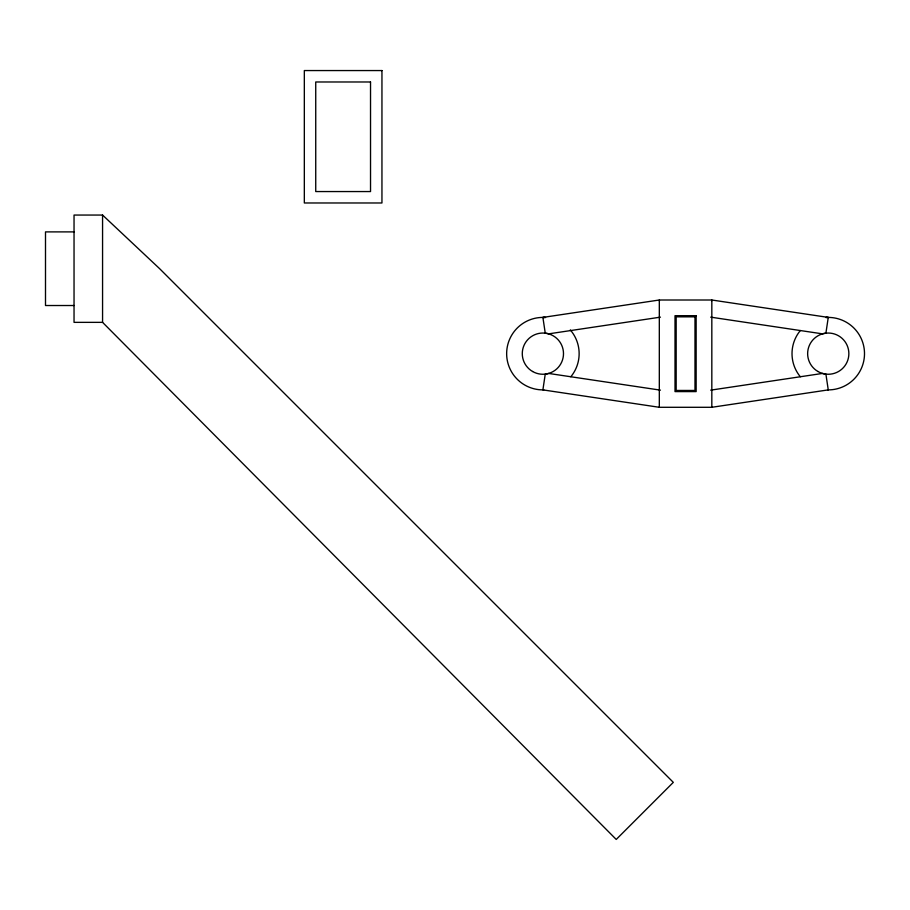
<?xml version="1.0" encoding="UTF-8"?>
<svg xmlns="http://www.w3.org/2000/svg" width="910" height="910" viewBox="0 0 910 910"><rect width="100%" height="100%" fill="white"/><g stroke="black" fill="none" stroke-linecap="round" stroke-linejoin="round"><path stroke-width="1.36" d="M711.665 301.062L711.825 300.004L828.259 317.408L825.905 333.185A21.578 20.976 -81.5 0 0 822.515 333.856L710.699 317.146M660.455 317.146L548.639 333.856A21.578 20.976 81.5 0 0 545.249 333.174L542.895 317.408L659.318 300.004L711.825 300.004L711.825 407.293L659.318 407.293L542.895 389.889A36.241 36.241 0 0 1 506.665 352.557A36.241 36.241 0 0 1 545.067 317.476M710.699 390.151L822.515 373.43A21.578 20.976 81.5 0 0 825.905 374.112L828.259 389.889L711.825 407.293M825.791 317.488L828.259 317.408M543.793 389.878L542.895 389.889L545.249 374.112A21.578 20.976 -81.5 0 0 548.639 373.441L660.455 390.151M102.568 215.056L74.04 215.056L74.04 322.356L102.568 322.356L616.229 839.441L673.309 782.361L159.648 268.7L102.568 215.056L102.568 322.356M74.04 231.891L45.5 231.891L45.5 305.521L74.04 305.521M542.895 317.408L545.579 317.51M827.588 389.878L828.259 389.889A36.241 36.241 0 0 0 864.489 352.557A36.241 36.241 0 0 0 826.087 317.476M659.477 301.062L659.318 300.004L659.318 407.293M570.82 376.751A36.241 36.241 0 0 0 570.82 330.546A36.65 35.627 81.5 0 0 570.297 329.921M800.334 376.751A36.241 36.241 0 0 1 800.334 330.546M381.95 70.559L304.327 70.559L304.327 202.975L381.95 202.975L381.95 70.559M370.529 81.98L315.736 81.98L315.736 191.555L370.529 191.555L370.529 81.98M696.139 315.69L675.015 315.69L675.015 391.596L696.139 391.596L696.139 315.69M694.99 316.839L676.164 316.839L676.164 390.458L694.99 390.458L694.99 316.839M532.589 371.496A20.6 20.6 0 0 0 563.495 353.649A20.6 20.6 0 0 0 532.589 335.801A20.6 20.6 0 0 0 532.589 371.496M817.953 371.496A20.6 20.6 0 0 0 848.859 353.649A20.6 20.6 0 0 0 817.953 335.801A20.6 20.6 0 0 0 817.953 371.496"/></g></svg>
